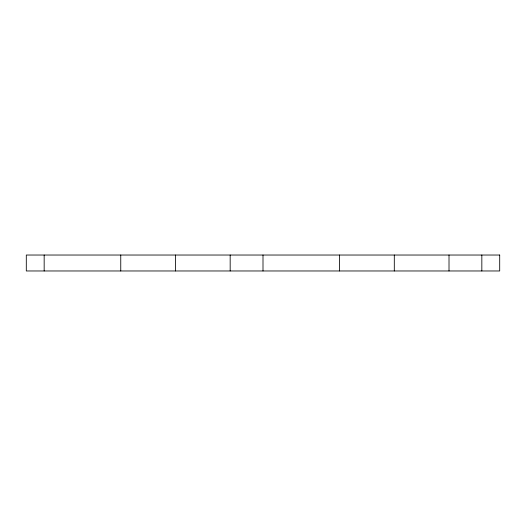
<?xml version="1.0" encoding="UTF-8"?>
<svg xmlns="http://www.w3.org/2000/svg" width="526" height="526" viewBox="0 0 526 526"><rect width="100%" height="100%" fill="white"/><g stroke="black" fill="none" stroke-linecap="round" stroke-linejoin="round"><path stroke-width="0.79" d="M481.836 255.031L481.836 270.969M449.013 255.031L449.013 270.969M394.303 255.031L394.303 270.969M339.592 255.031L339.592 270.969M263 255.031L263 270.969M230.171 255.031L230.171 270.969M175.467 255.031L175.467 270.969M120.756 255.031L120.756 270.969M44.164 255.031L44.164 270.969M499.7 255.031L26.3 255.031L26.3 270.969L499.7 270.969L499.7 255.031"/></g></svg>
